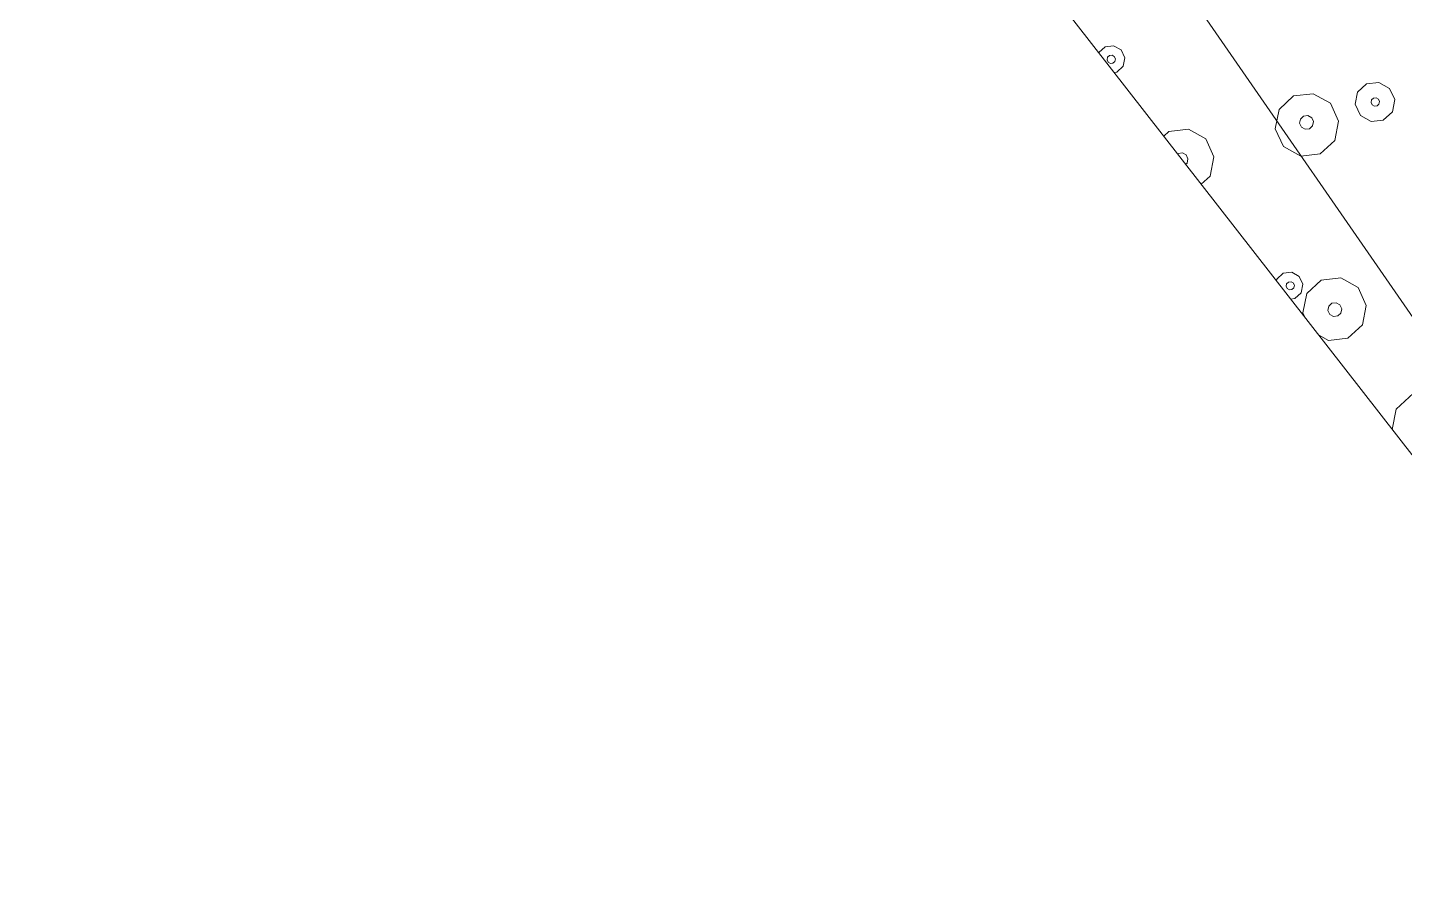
# Model space of a CAD drawing. Header units: metres. Extents: x -2858 to 512, y -1995 to 1252.
# Drawn here: x -934.09 to -928.56, y -890.5 to -887.11 of the extents above; entities that cross this region are included whole.
import ezdxf

# ---------------------------------------------------------------- set-up
doc = ezdxf.new("R2010")
doc.units = ezdxf.units.M
doc.layers.add('Calque commun', color=7, linetype='Continuous')
doc.layers.add('Calque11', color=7, linetype='Continuous')

# ---------------------------------------------------------------- blocks, each defined once
blk = doc.blocks.new('geometrebondepartleger')
at = {"layer": 'Calque11', "color": 7, "linetype": 'Continuous', "lineweight": 9}
blk.add_line((150.3457, 147.4392, 79), (130.1803, 35.9078, 79), dxfattribs=at)
blk = doc.blocks.new('pattern')
at = {"layer": 'Calque commun', "color": 54, "linetype": 'Continuous', "lineweight": 9}
for p, q in [((73.7064, 100.6727), (73.6346, 100.6303)), ((73.6346, 100.6303), (73.5165, 100.6415)), ((73.4049, 100.2628), (73.473, 100.303)), ((73.473, 100.303), (73.5517, 100.2955)), ((73.5517, 100.2955), (73.611, 100.2431)), ((73.3734, 100.1902), (73.4049, 100.2628)), ((73.611, 100.2431), (73.6208, 100.1992)), ((73.3906, 100.113), (73.3734, 100.1902)), ((73.4736, 100.1825), (73.4805, 100.1984)), ((73.4774, 100.1656), (73.4736, 100.1825)), ((73.4805, 100.1984), (73.4954, 100.2072)), ((73.4954, 100.2072), (73.5126, 100.2056)), ((73.5126, 100.2056), (73.5256, 100.1941)), ((73.5294, 100.1772), (73.5225, 100.1613)), ((73.5256, 100.1941), (73.5294, 100.1772)), ((73.4903, 100.1542), (73.4774, 100.1656)), ((73.5076, 100.1525), (73.4903, 100.1542)), ((73.5225, 100.1613), (73.5076, 100.1525)), ((73.4499, 100.0606), (73.3906, 100.113)), ((73.5968, 100.0934), (73.5286, 100.0531)), ((73.6052, 100.1128), (73.5968, 100.0934)), ((73.5286, 100.0531), (73.4499, 100.0606)), ((73.4974, 99.9846), (73.5112, 100.0163)), ((73.5112, 100.0163), (73.541, 100.0339)), ((73.541, 100.0339), (73.5754, 100.0306)), ((73.5754, 100.0306), (73.5883, 100.0193)), ((73.5049, 99.9508), (73.4974, 99.9846)), ((73.5331, 99.9842), (73.5372, 99.9937)), ((73.5353, 99.9741), (73.5331, 99.9842)), ((73.5431, 99.9672), (73.5353, 99.9741)), ((73.5372, 99.9937), (73.5461, 99.999)), ((73.5534, 99.9662), (73.5431, 99.9672)), ((73.5461, 99.999), (73.5565, 99.998)), ((73.5624, 99.9715), (73.5534, 99.9662)), ((73.5565, 99.998), (73.5643, 99.9911)), ((73.5665, 99.981), (73.5624, 99.9715)), ((73.5643, 99.9911), (73.5665, 99.981)), ((73.5309, 99.9279), (73.5049, 99.9508)), ((73.5653, 99.9246), (73.5309, 99.9279)), ((73.5719, 99.9284), (73.5653, 99.9246)), ((72.6929, 99.7513), (72.7126, 99.7967)), ((72.7126, 99.7967), (72.7552, 99.8218)), ((72.7552, 99.8218), (72.8044, 99.8171)), ((72.8044, 99.8171), (72.8415, 99.7844)), ((72.7037, 99.703), (72.6929, 99.7513)), ((72.7551, 99.7462), (72.7593, 99.7557)), ((72.7574, 99.736), (72.7551, 99.7462)), ((72.7652, 99.7292), (72.7574, 99.736)), ((72.7593, 99.7557), (72.7682, 99.761)), ((72.7682, 99.761), (72.7786, 99.76)), ((72.7845, 99.7335), (72.7755, 99.7282)), ((72.7786, 99.76), (72.7863, 99.7531)), ((72.7886, 99.743), (72.7845, 99.7335)), ((72.7863, 99.7531), (72.7886, 99.743)), ((72.8522, 99.7361), (72.8326, 99.6908)), ((72.8415, 99.7844), (72.8522, 99.7361)), ((72.7408, 99.6703), (72.7037, 99.703)), ((72.7755, 99.7282), (72.7652, 99.7292)), ((72.8326, 99.6908), (72.79, 99.6656)), ((72.8962, 99.6137), (72.9277, 99.6863)), ((72.9277, 99.6863), (72.9958, 99.7265)), ((72.9958, 99.7265), (73.0745, 99.719)), ((73.0745, 99.719), (73.1339, 99.6667)), ((72.79, 99.6656), (72.7408, 99.6703)), ((72.9961, 99.6122), (73.011, 99.621)), ((73.011, 99.621), (73.0282, 99.6194)), ((73.1339, 99.6667), (73.151, 99.5894)), ((72.9134, 99.5365), (72.8962, 99.6137)), ((72.9892, 99.5964), (72.9961, 99.6122)), ((72.993, 99.5795), (72.9892, 99.5964)), ((73.0059, 99.568), (72.993, 99.5795)), ((73.0232, 99.5664), (73.0059, 99.568)), ((73.0381, 99.5752), (73.0232, 99.5664)), ((73.0282, 99.6194), (73.0412, 99.6079)), ((73.0449, 99.591), (73.0381, 99.5752)), ((73.0412, 99.6079), (73.0449, 99.591)), ((73.151, 99.5894), (73.1196, 99.5169)), ((72.9727, 99.4841), (72.9134, 99.5365)), ((73.1196, 99.5169), (73.0515, 99.4766)), ((73.0515, 99.4766), (72.9727, 99.4841)), ((73.3368, 99.3362), (73.3682, 99.4087)), ((73.3682, 99.4087), (73.4364, 99.4489)), ((73.4364, 99.4489), (73.4843, 99.4444)), ((73.4441, 99.3362), (73.459, 99.345)), ((73.459, 99.345), (73.4662, 99.3443)), ((73.354, 99.2589), (73.3368, 99.3362)), ((73.4372, 99.3203), (73.4441, 99.3362)), ((73.441, 99.3034), (73.4372, 99.3203)), ((73.4539, 99.292), (73.441, 99.3034)), ((73.4567, 99.2917), (73.4539, 99.292)), ((73.4133, 99.2066), (73.354, 99.2589)), ((73.4409, 99.2039), (73.4133, 99.2066)), ((73.2972, 98.8445), (73.311, 98.8762)), ((73.311, 98.8762), (73.3408, 98.8938)), ((73.335, 98.8416), (73.3392, 98.8511)), ((73.3392, 98.8511), (73.3481, 98.8564)), ((73.3408, 98.8938), (73.3753, 98.8905)), ((73.3481, 98.8564), (73.3584, 98.8554)), ((73.3584, 98.8554), (73.3662, 98.8486)), ((73.3662, 98.8486), (73.3685, 98.8384)), ((73.3753, 98.8905), (73.383, 98.8837)), ((73.3048, 98.8107), (73.2972, 98.8445)), ((73.3307, 98.7878), (73.3048, 98.8107)), ((73.3373, 98.8315), (73.335, 98.8416)), ((73.3451, 98.8246), (73.3373, 98.8315)), ((73.3554, 98.8236), (73.3451, 98.8246)), ((73.3643, 98.8289), (73.3554, 98.8236)), ((73.3685, 98.8384), (73.3643, 98.8289)), ((73.365, 98.7845), (73.3307, 98.7878))]:
    blk.add_line(p, q, dxfattribs=at)
at = {"layer": 'Calque commun', "color": 7, "linetype": 'Continuous', "lineweight": 9}
mesh = blk.add_polyface(dxfattribs=at)
corners = [(70.8497, 113.5412), (53.8349, 19.1692), (74.7282, 106.3237), (76.0435, 113.5984), (74.769, 106.1763), (58.8077, 18.2701), (114.1703, 105.207), (114.1703, 98.5387)]
mesh.append_faces([[corners[k] for k in face] for face in [(3, 4, 6)]], dxfattribs={"vtx0": -1, "vtx1": -1, "color": 7})
mesh.append_faces([[corners[k] for k in face] for face in [(3, 2, 4)]], dxfattribs={"vtx0": -1, "vtx2": -1, "color": 7})
mesh.append_faces([[corners[k] for k in face] for face in [(5, 2, 1)]], dxfattribs={"vtx1": -1, "color": 7})
mesh.append_faces([[corners[k] for k in face] for face in [(0, 1, 2), (3, 0, 2)]], dxfattribs={"vtx1": -1, "vtx2": -1, "color": 7})
mesh.append_faces([[corners[k] for k in face] for face in [(4, 7, 6)]], dxfattribs={"vtx2": -1, "color": 7})

msp = doc.modelspace()

# ---------------------------------------------------------------- block references
at = {"layer": 'Calque commun', "color": 0, "linetype": 'ByBlock', "lineweight": -2, "rotation": 228.1617603435354}
for name, p in [('geometrebondepartleger', (-916.0371, -706.7784)), ('pattern', (-954.4467, -766.6559))]:
    msp.add_blockref(name, p, dxfattribs=at)

doc.saveas('drawing.dxf')
